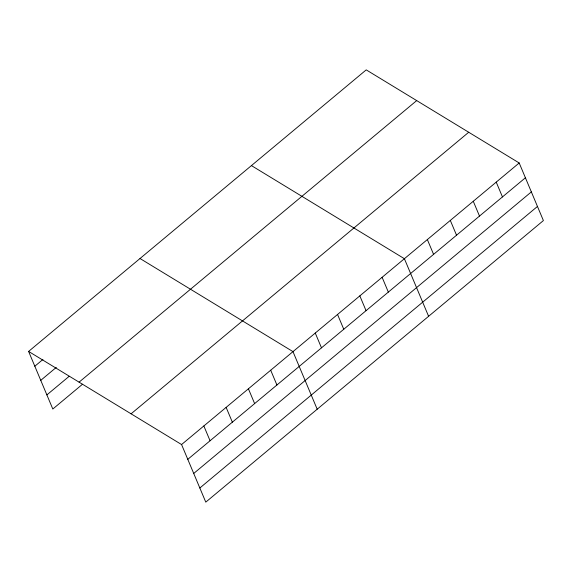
<?xml version="1.0" encoding="UTF-8"?>
<svg xmlns="http://www.w3.org/2000/svg" width="572" height="572" viewBox="0 0 572 572"><rect width="100%" height="100%" fill="white"/><g stroke="black" fill="none" stroke-linecap="round" stroke-linejoin="round"><path stroke-width="0.86" d="M28.6 351.43L366.223 69.87L519.19 162.977L543.4 220.57L205.777 502.13L181.567 444.544L28.6 351.43L52.81 409.023L82.518 384.241M34.821 366.23L42.921 359.466M40.755 380.351L56.285 367.396M46.875 394.902L69.155 376.319M79.079 382.153L416.702 100.593M131.088 413.813L468.711 132.254M181.567 444.544L519.19 162.977M187.788 459.337L525.411 177.778M193.722 473.459L531.345 191.899M199.835 488.009L537.466 206.449M251.437 165.601L404.397 258.708L428.607 316.302M140.018 258.515L292.978 351.623L317.188 409.216M496.231 182.125L502.452 196.925M473.273 201.272L479.493 216.073M450.314 220.42L456.535 235.214M427.356 239.568L433.576 254.361M382.117 277.291L388.338 292.092M359.831 295.874L366.051 310.675M337.544 314.457L343.765 329.257M315.265 333.04L321.485 347.84M270.699 370.213L276.919 385.006M248.412 388.796L254.633 403.589M226.133 407.378L232.354 422.172M203.847 425.961L210.067 440.755"/></g></svg>
